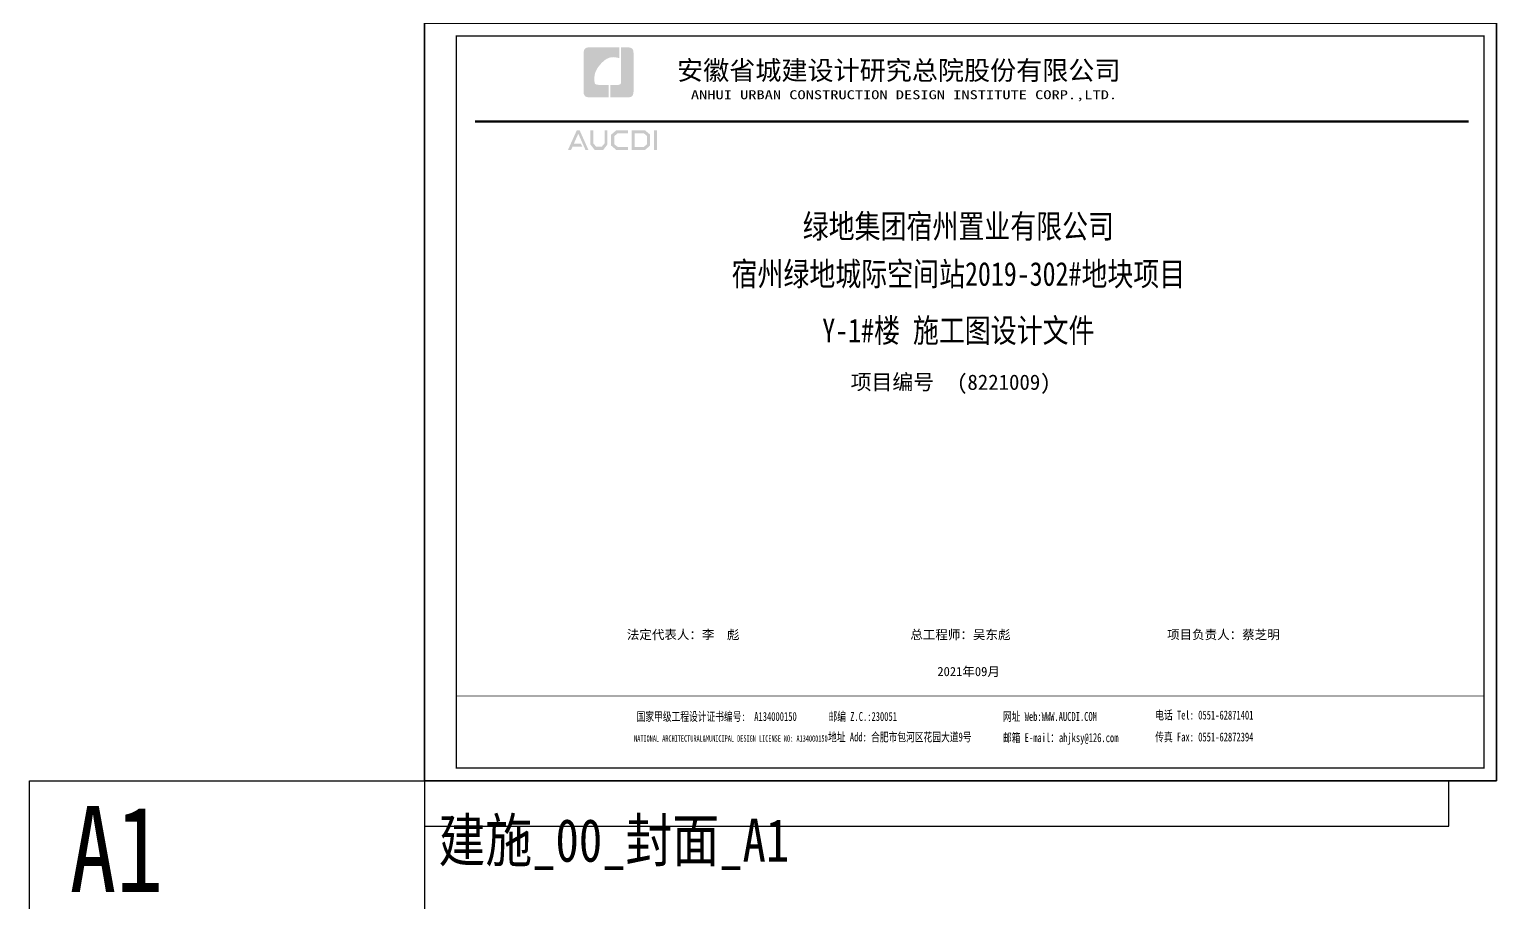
# Model space of a CAD drawing. Extents: x -518115 to 790560, y -210384 to 1628073.
# Drawn here: x 375314 to 490414, y 1254675 to 1323157 of the extents above; entities that cross this region are included whole.
import ezdxf
from ezdxf.enums import TextEntityAlignment as Align

# ---------------------------------------------------------------- set-up
doc = ezdxf.new("R2010")
doc.units = 0
doc.header["$LTSCALE"] = 1000
doc.header["$MEASUREMENT"] = 0
for name, color, linetype in [('MC', 2, 'Continuous'), ('图框', 140, 'Continuous'), ('图签文字', 147, 'Continuous'), ('导图字', 7, 'Continuous')]:
    doc.layers.add(name, color=color, linetype=linetype)
doc.layers.add('yichutu', color=7, linetype='Continuous', true_color=0xffffff, plot=False)
doc.styles.add('-仿宋_GB2312', font='', dxfattribs={"width": 0.8})
doc.styles.add('-宋体', font='', dxfattribs={"width": 0.8})
doc.styles.add('_TCH_LABEL', font='')
doc.styles.add('HT', font='')
doc.styles.add('建筑图签-1', font='', dxfattribs={"width": 0.7})
doc.styles.add('黑体', font='')
doc.styles.get('-仿宋_GB2312').set_extended_font_data('SimSun')
doc.styles.get('-宋体').set_extended_font_data('SimSun')
doc.styles.get('_TCH_LABEL').set_extended_font_data('SimHei')
doc.styles.get('HT').set_extended_font_data('SimHei')
doc.styles.get('建筑图签-1').set_extended_font_data('SimHei')
doc.styles.get('黑体').set_extended_font_data('SimHei')

# ---------------------------------------------------------------- blocks, each defined once
blk = doc.blocks.new('yct-841-594-84100-59399.9999999999-100-1000.0')
at = {"color": 7, "true_color": 0xffffff}
blk.add_lwpolyline([(0, -3549), (80358, -3549), (80358, 0), (0, 0)], close=True, dxfattribs=at)
at = {"layer": 'yichutu', "color": 7, "true_color": 0xffffff}
blk.add_lwpolyline([(0, 0), (0, 59400), (84100, 59400), (84100, 0)], close=True, dxfattribs=at)
at = {"layer": 'yichutu', "color": 7, "true_color": 0xffffff, "style": '_TCH_LABEL'}
blk.add_text('A1 1:100', height=3000, dxfattribs=at).set_placement((0, 61400))
blk = doc.blocks.new('院标5')
h = blk.add_hatch(color=150)
h.dxf.hatch_style = 1
h.set_gradient(color1=(33, 113, 253), color2=(33, 113, 253), tint=1, name='INVCURVED')
edge = h.paths.add_edge_path()
edge.add_spline(control_points=[(145923, 117120), (145941, 117121), (145949, 117120), (145976, 117120), (145976, 117120), (145976, 117120), (146652, 117120), (146652, 117120), (146652, 117120), (146652, 117120), (146652, 116145), (146652, 116145), (146652, 116145), (146652, 116145), (145129, 116145), (145129, 116145), (145129, 116145), (144888, 116145), (144693, 116317), (144693, 116581), (144693, 116581), (144693, 116581), (144693, 119627), (144693, 119627), (144693, 119627), (144693, 119868), (144860, 120063), (145129, 120063), (145129, 120063), (145129, 120063), (147494, 120063), (147494, 120063), (147494, 120063), (147494, 120063), (147494, 119224), (147494, 119224), (147494, 119224), (147494, 119224), (146503, 119404), (145872, 118560), (145872, 118560), (145540, 118141), (145525, 117619), (145546, 117380), (145546, 117380), (145567, 117141), (145546, 117380), (145546, 117380), (145546, 117380), (145546, 117380), (145578, 117105), (145923, 117120)], knot_values=[0, 0, 0, 0, 0.0714286, 0.0714286, 0.0714286, 0.1071429, 0.1428571, 0.1428571, 0.1428571, 0.1785714, 0.2142857, 0.2142857, 0.2142857, 0.25, 0.2857143, 0.2857143, 0.2857143, 0.3214286, 0.3571429, 0.3571429, 0.3571429, 0.3928571, 0.4285714, 0.4285714, 0.4285714, 0.4642857, 0.5, 0.5, 0.5, 0.5357143, 0.5714286, 0.5714286, 0.5714286, 0.6071429, 0.6428571, 0.6428571, 0.6428571, 0.6785714, 0.7142857, 0.7142857, 0.7142857, 0.75, 0.7857143, 0.7857143, 0.7857143, 0.8214286, 0.8571429, 0.8571429, 0.8571429, 0.9285714, 1, 1, 1, 1], degree=3, periodic=0)
h = blk.add_hatch(color=150)
h.dxf.hatch_style = 1
h.set_gradient(color1=(33, 113, 253), color2=(33, 113, 253), tint=1, name='INVCURVED')
edge = h.paths.add_edge_path()
edge.add_spline(control_points=[(148609, 119627), (148609, 119627), (148609, 116581), (148609, 116581), (148609, 116581), (148609, 116326), (148442, 116145), (148173, 116145), (148173, 116145), (148173, 116145), (146793, 116145), (146793, 116145), (146793, 116145), (146793, 116145), (146793, 117120), (146793, 117120), (146793, 117120), (146793, 117120), (147400, 117120), (147400, 117120), (147400, 117120), (147526, 117120), (147628, 117221), (147628, 117347), (147628, 117347), (147628, 117347), (147628, 120063), (147628, 120063), (147628, 120063), (147628, 120063), (148173, 120063), (148173, 120063), (148173, 120063), (148418, 120063), (148609, 119902), (148609, 119627)], knot_values=[0, 0, 0, 0, 0.1, 0.1, 0.1, 0.15, 0.2, 0.2, 0.2, 0.25, 0.3, 0.3, 0.3, 0.35, 0.4, 0.4, 0.4, 0.45, 0.5, 0.5, 0.5, 0.55, 0.6, 0.6, 0.6, 0.65, 0.7, 0.7, 0.7, 0.75, 0.8, 0.8, 0.8, 0.9, 1, 1, 1, 1], degree=3, periodic=0)

msp = doc.modelspace()

# ---------------------------------------------------------------- hatches: boundary and pattern name
at = {"layer": '图签文字'}
h = msp.add_hatch(color=7, dxfattribs=at)
h.paths.add_polyline_path([(424308.9, 1315226.3), (424560.1, 1315226.3), (424560.1, 1313685.8), (424308.9, 1313685.8)])
h.paths.add_polyline_path([(422803.5, 1314993), (422803.5, 1313941.1), (423524.6, 1313941.1), (423773, 1314154.4), (423773, 1314791.7), (423532.1, 1314993)], flags=16)
h.paths.add_polyline_path([(422567.3, 1315229.2), (422567.3, 1313704.9), (423612.1, 1313704.9), (424009.1, 1314045.9), (424009.1, 1314902), (423617.8, 1315229.2)])
h.paths.add_polyline_path([(422281.6, 1315236.5), (422281.6, 1315005.9), (421467.4, 1315005.9), (421201.7, 1314784), (421201.7, 1314144.4), (421467.4, 1313939.9), (422285.9, 1313939.9), (422285.9, 1313696.3), (421358.5, 1313696.3), (420953.6, 1314044.3), (420953.6, 1314901.5), (421349.8, 1315236.5)])
h.paths.add_polyline_path([(419315.7, 1315232.9), (419556.9, 1315232.9), (419556.9, 1314211.6), (419785, 1313948.6), (420206.1, 1313948.6), (420434.2, 1314211.6), (420434.2, 1315232.9), (420662.3, 1315232.9), (420662.3, 1314137.1), (420333.3, 1313703.2), (419657.8, 1313703.2), (419315.7, 1314141.5)])
h.paths.add_polyline_path([(418252, 1315230.2), (418486, 1315230.2), (419169.9, 1313701.6), (418938.6, 1313701.6), (418375.7, 1314969.9), (418025.4, 1314193.3), (418568.6, 1314193.3), (418689.7, 1313963), (417927.8, 1313963), (417810.5, 1313697.4), (417564.4, 1313697.4)])

# ---------------------------------------------------------------- linework, layer by layer
at = {"layer": '图框'}
msp.add_lwpolyline([(406314.1, 1264232.1), (490414.1, 1264232.1), (490414.1, 1323632.1), (406314.1, 1323632.1)], close=True, dxfattribs=at)
at = {"layer": '图框', "const_width": 100}
msp.add_lwpolyline([(489414.1, 1265232.1), (489414.1, 1322632.1), (408814.1, 1322632.1), (408814.1, 1265232.1)], close=True, dxfattribs=at)
at = {"layer": '图框'}
for points, const_width in [([(410283, 1315933.9), (488217.8, 1315933.9)], 200), ([(408814.1, 1270882.8), (489414.1, 1270882.8)], 39.6)]:
    msp.add_lwpolyline(points, dxfattribs=dict(at, const_width=const_width))
at = {"layer": '图框', "color": 2}
msp.add_lwpolyline([(406314.1, 1246232.1), (375314.1, 1246232.1), (375314.1, 1264232.1), (406314.1, 1264232.1)], close=True, dxfattribs=at)

# ---------------------------------------------------------------- block references
msp.add_blockref('院标5', (274098.2, 1201681.7))
at = {"layer": 'yichutu'}
msp.add_blockref('yct-841-594-84100-59399.9999999999-100-1000.0', (406314.1, 1264232.1), dxfattribs=at)

# ---------------------------------------------------------------- texts
at = {"layer": 'MC', "color": 7, "linetype": 'Continuous', "style": '-仿宋_GB2312', "width": 0.8}
msp.add_text('绿地集团宿州置业有限公司', height=1864.67, dxfattribs=at).set_placement((448189.7, 1306779.3), align=Align.CENTER)
at = {"layer": 'MC', "color": 3, "linetype": 'Continuous', "style": '-宋体', "width": 0.8}
msp.add_text('宿州绿地城际空间站2019-302#地块项目', height=1864.67, dxfattribs=at).set_placement((448189.7, 1303047.8), align=Align.CENTER)
at = {"layer": 'MC', "color": 1, "linetype": 'Continuous', "style": '-宋体', "width": 0.8}
msp.add_text('Y-1#楼 施工图设计文件', height=1864.67, dxfattribs=at).set_placement((448189.7, 1298612.6), align=Align.CENTER)
at = {"layer": '图框', "color": 2, "style": '黑体', "width": 0.8}
msp.add_text('A1', height=6729.45, dxfattribs=at).set_placement((378477.3, 1255514.8))
at = {"layer": '图签文字', "color": 7}
for s, height, style, p in [('安徽省城建设计研究总院股份有限公司', 1500, 'HT', (426123.5, 1319191.8)), ('法定代表人：李  彪', 720, '建筑图签-1', (422181, 1275334.6)), ('总工程师：吴东彪', 720, '建筑图签-1', (444421, 1275334.8)), ('项目负责人：蔡芝明', 720, '建筑图签-1', (464560.8, 1275334.6))]:
    msp.add_text(s, height=height, dxfattribs=dict(at, style=style)).set_placement(p)
at = {"layer": '图签文字', "color": 7, "linetype": 'Continuous', "style": '建筑图签-1', "width": 1.35}
msp.add_text('ANHUI URBAN CONSTRUCTION DESIGN INSTITUTE CORP.,LTD.', height=700, dxfattribs=at).set_placement((427210.4, 1317682.4))
at = {"layer": '图签文字', "color": 7, "style": '建筑图签-1'}
msp.add_text('项目编号 ', height=1200, dxfattribs=at).set_placement((443419.7, 1294903.6), align=Align.CENTER)
at = {"layer": '图签文字', "color": 6, "style": '建筑图签-1'}
msp.add_text('(8221009)', height=1200, dxfattribs=at).set_placement((448082.5, 1294889.3))
at = {"layer": '图签文字', "color": 3, "style": '建筑图签-1'}
msp.add_text('2021年09月', height=720, dxfattribs=at).set_placement((448993.7, 1272439.6), align=Align.CENTER)
at = {"layer": '图签文字', "color": 7, "style": '建筑图签-1'}
for s, height, width, p in [('国家甲级工程设计证书编号:  A134000150', 700, 0.7, (422945.4, 1268924.1)), ('邮编 Z.C.:230051', 700, 0.7, (438000.4, 1268924.1)), ('网址 Web:WWW.AUCDI.COM', 700, 0.7, (451686.5, 1268924.1)), ('电话 Tel: 0551-62871401', 700, 0.7, (463630.7, 1269035.7)), ('NATIONAL ARCHITECTURAL&MUNICIPAL DESIGN LICENSE NO: A134000150', 500, 0.6, (422753.8, 1267297.6)), ('地址 Add: 合肥市包河区花园大道9号', 700, 0.7, (437970.4, 1267317.5)), ('邮箱 E-mail：ahjksy@126.com', 700, 0.7, (451686.5, 1267263.4)), ('传真 Fax: 0551-62872394', 700, 0.7, (463630.7, 1267317.5))]:
    msp.add_text(s, height=height, dxfattribs=dict(at, width=width)).set_placement(p)
at = {"layer": '导图字', "color": 1, "style": '黑体', "width": 0.8}
msp.add_text('建施_00_封面_A1', height=3364.726, dxfattribs=at).set_placement((407415.1, 1257883.7))

doc.saveas('drawing.dxf')
